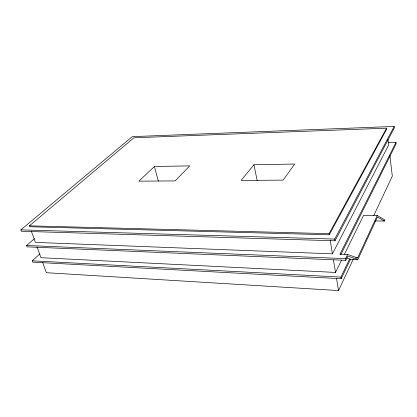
<?xml version="1.0" encoding="UTF-8"?>
<svg xmlns="http://www.w3.org/2000/svg" width="417" height="417" viewBox="0 0 417 417"><rect width="100%" height="100%" fill="white"/><g stroke="black" fill="none" stroke-linecap="round" stroke-linejoin="round"><path stroke-width="0.63" d="M375.055 220.911L384.474 221.078L384.943 220.014L377.229 215.485L363.634 215.292L344.411 254.354M346.683 257.972L350.473 259.244L357.828 259.551L377.427 216.996L384.474 221.078M355.748 257.873L357.588 257.951L377.229 215.485M42.706 262.601L46.36 272.702L338.526 290.555L353.392 258.921M373.7 215.709L392.324 176.078L389.853 155.489M39.969 253.817L32.26 260.823L32.755 262.163L341.21 278.728L350.473 259.244M341.21 278.728L340.944 277.096L349.608 258.952M34.465 238.654L26.615 245.504L27.115 246.869L345.834 260.328L347.877 256.106L357.828 259.551M345.834 260.328L345.573 258.649L347.616 254.433L357.588 257.951M36.977 246.786L40.929 257.701L335.518 272.431L341.539 260.187M395.988 142.39L396.15 143.782L340.924 254.464L339.985 254.141L395.988 142.39L388.185 142.619M31.311 231.122L35.388 242.392L332.427 253.849L388.608 145.085L387.925 139.398M335.028 240.802L394.315 127.868L394.154 126.445L132.283 136.64L20.85 229.861L21.366 231.253L335.028 240.802L334.747 239.082L394.154 126.445M329.258 234.797L386.689 129.124L386.575 128.175L133.94 137.792L29.393 225.837L29.732 226.765L329.258 234.797L329.07 233.661L386.575 128.175M253.927 164.757L241.104 180.42L283.101 180.108L294.689 164.043L253.927 164.757L257.169 180.478M154.399 166.503L138.908 181.171L175.14 180.905L189.74 165.883L154.399 166.503L158.345 181.145M29.393 225.837L329.07 233.661M20.85 229.861L334.747 239.082M339.985 254.141L347.616 254.433M26.615 245.504L345.573 258.649M32.26 260.823L340.944 277.096M330.186 240.354L332.427 253.849M333.433 259.895L335.518 272.431M336.524 278.488L338.526 290.555"/></g></svg>
